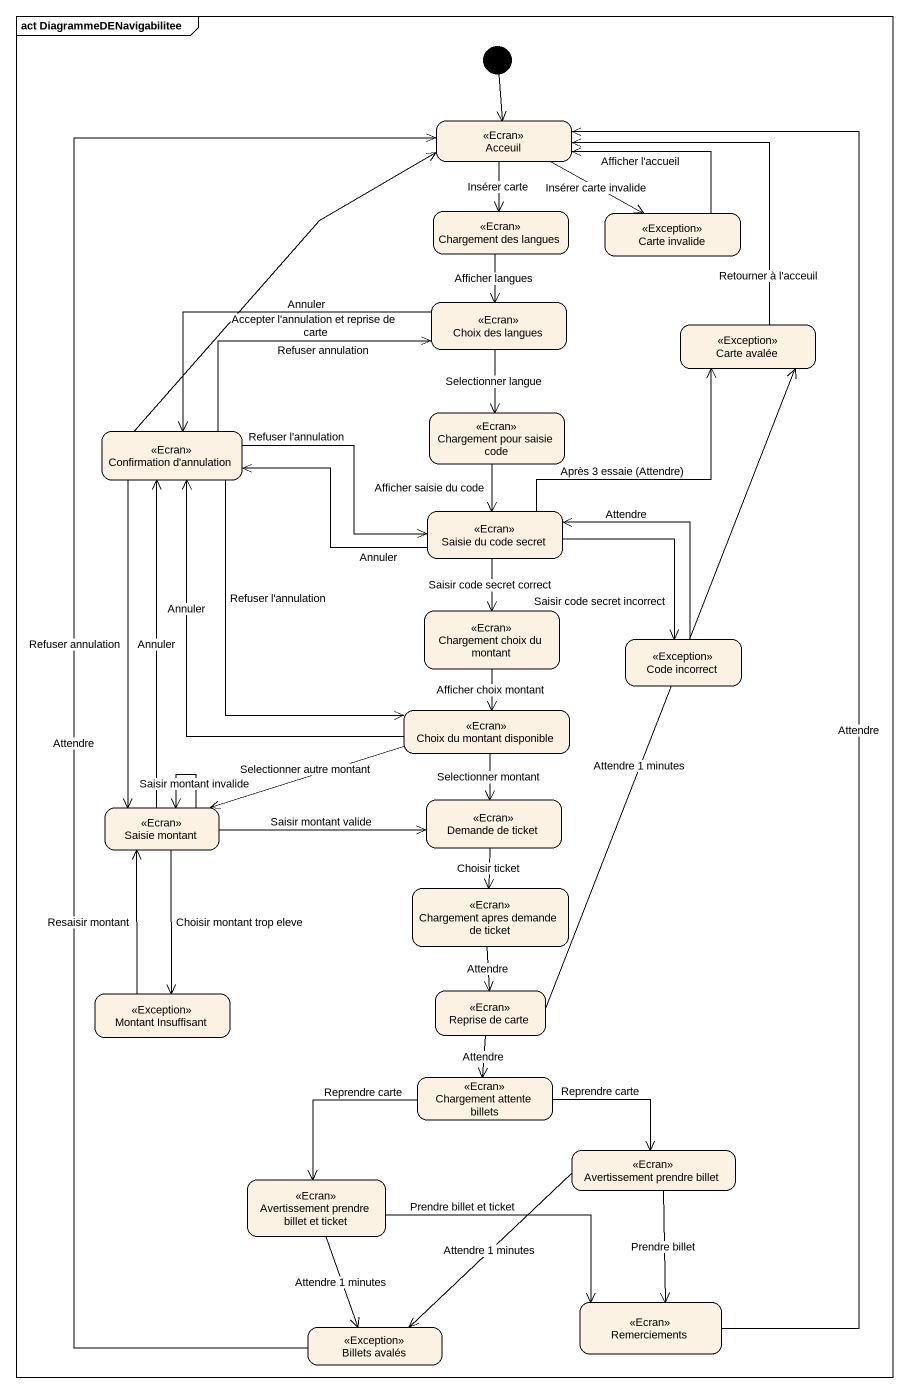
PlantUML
@startuml
mainframe act DiagrammeDENavigabilitee
hide empty description
state Acceuil <<Ecran>>
state "Chargement des langues" as Chargement_des_langues <<Ecran>>
state "Carte invalide" as Carte_invalide <<Exception>>
state "Choix des langues" as Choix_des_langues <<Ecran>>
state "Carte avalée" as Carte_avalée <<Exception>>
state "Chargement pour saisie code" as Chargement_pour_saisie_code <<Ecran>>
state "Confirmation d'annulation" as Confirmation_d_annulation <<Ecran>>
state "Saisie du code secret" as Saisie_du_code_secret <<Ecran>>
state "Chargement choix du montant" as Chargement_choix_du_montant <<Ecran>>
state "Code incorrect" as Code_incorrect <<Exception>>
state "Choix du montant disponible" as Choix_du_montant_disponible <<Ecran>>
state "Saisie montant" as Saisie_montant <<Ecran>>
state "Demande de ticket" as Demande_de_ticket <<Ecran>>
state "Chargement apres demande de ticket" as Chargement_apres_demande_de <<Ecran>>
state "Montant Insuffisant" as Montant_Insuffisant <<Exception>>
state "Reprise de carte" as Reprise_de_carte <<Ecran>>
state "Chargement attente billets" as Chargement_attente_billets <<Ecran>>
state "Avertissement prendre billet et ticket" as Avertissement_prendre <<Ecran>>
state "Avertissement prendre billet" as Avertissement_prendre_billet <<Ecran>>
state Remerciements <<Ecran>>
state "Billets avalés" as Billets_avalés <<Exception>>
[*] --> Acceuil
Acceuil --> Chargement_des_langues : Insérer carte
Acceuil -right-> Carte_invalide : Insérer carte invalide
Chargement_des_langues --> Choix_des_langues : Afficher langues
Carte_invalide -left-> Acceuil : Afficher l'accueil
Choix_des_langues --> Chargement_pour_saisie_code : Selectionner langue
Choix_des_langues -left-> Confirmation_d_annulation : Annuler
Carte_avalée -up-> Acceuil : Retourner à l'acceuil
Chargement_pour_saisie_code --> Saisie_du_code_secret : Afficher saisie du code
Confirmation_d_annulation -up-> Acceuil : Accepter l'annulation et reprise de carte
Confirmation_d_annulation -right-> Choix_des_langues : Refuser annulation
Confirmation_d_annulation -right-> Saisie_du_code_secret : Refuser l'annulation
Confirmation_d_annulation --> Choix_du_montant_disponible : Refuser l'annulation
Confirmation_d_annulation --> Saisie_montant : Refuser annulation
Saisie_du_code_secret -up-> Carte_avalée : Après 3 essaie (Attendre)
Saisie_du_code_secret -left-> Confirmation_d_annulation : Annuler
Saisie_du_code_secret --> Chargement_choix_du_montant : Saisir code secret correct
Saisie_du_code_secret --> Code_incorrect : Saisir code secret incorrect
Chargement_choix_du_montant --> Choix_du_montant_disponible : Afficher choix montant
Code_incorrect -up-> Saisie_du_code_secret : Attendre
Choix_du_montant_disponible -up-> Confirmation_d_annulation : Annuler
Choix_du_montant_disponible -left-> Saisie_montant : Selectionner autre montant
Choix_du_montant_disponible --> Demande_de_ticket : Selectionner montant
Saisie_montant -up-> Confirmation_d_annulation : Annuler
Saisie_montant --> Saisie_montant : Saisir montant invalide
Saisie_montant -right-> Demande_de_ticket : Saisir montant valide
Saisie_montant --> Montant_Insuffisant : Choisir montant trop eleve
Demande_de_ticket --> Chargement_apres_demande_de : Choisir ticket
Chargement_apres_demande_de --> Reprise_de_carte : Attendre
Montant_Insuffisant -up-> Saisie_montant : Resaisir montant
Reprise_de_carte -up-> Carte_avalée : Attendre 1 minutes
Reprise_de_carte --> Chargement_attente_billets : Attendre
Chargement_attente_billets --> Avertissement_prendre : Reprendre carte
Chargement_attente_billets -right-> Avertissement_prendre_billet : Reprendre carte
Avertissement_prendre -right-> Remerciements : Prendre billet et ticket
Avertissement_prendre --> Billets_avalés : Attendre 1 minutes
Avertissement_prendre_billet --> Remerciements : Prendre billet
Avertissement_prendre_billet --> Billets_avalés : Attendre 1 minutes
Remerciements -up-> Acceuil : Attendre
Billets_avalés -up-> Acceuil : Attendre
@enduml
